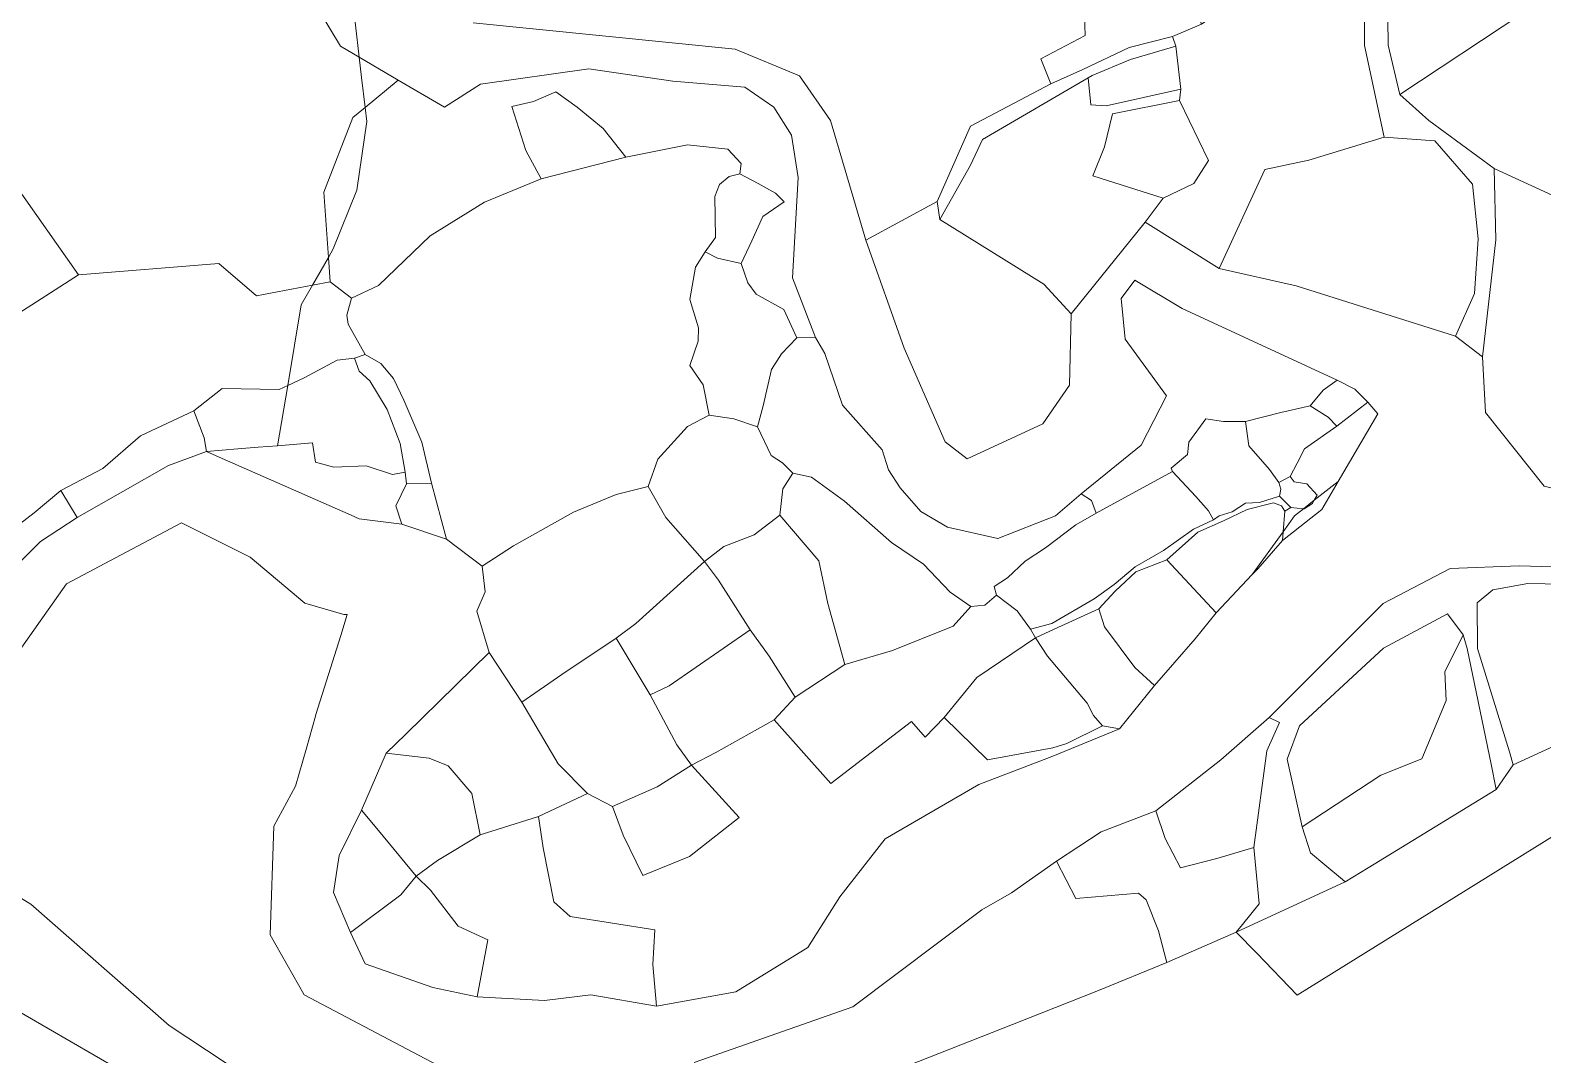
# Model space of a CAD drawing. Header units: metres. Extents: x 542555 to 550520, y 1840485 to 1846995.
# Drawn here: x 546544 to 546761.7, y 1842287.8 to 1842435 of the extents above; entities that cross this region are included whole.
import ezdxf

# ---------------------------------------------------------------- set-up
doc = ezdxf.new("R2010")
doc.units = ezdxf.units.M
doc.header["$MEASUREMENT"] = 0
doc.layers.add('Level 30', color=7, linetype='Continuous', lineweight=0)

msp = doc.modelspace()

# ---------------------------------------------------------------- linework, layer by layer
at = {"layer": 'Level 30', "color": 7, "linetype": 'Continuous', "lineweight": 0, "flags": 128}
for points in [[(546766.05, 1842499.25), (546756.76, 1842482.95), (546753.16, 1842475.53), (546739.21, 1842447.99), (546739.41, 1842432.9), (546741.08, 1842425.83), (546745.26, 1842422.08), (546754.67, 1842415.19), (546754.9, 1842404.9), (546752.97, 1842388.1), (546749.09, 1842391.09), (546751.84, 1842397.19), (546752.35, 1842405.08), (546751.54, 1842412.93), (546746.12, 1842419.16), (546738.84, 1842419.67), (546736, 1842432.84), (546735.95, 1842448.8), (546744.43, 1842463.6), (546750.47, 1842475.71), (546752.39, 1842476.07), (546755.55, 1842483.12), (546765.34, 1842499.81)], [(546582.82, 1842442.47), (546588.7, 1842432.78), (546591.3664, 1842431.1969), (546591.7, 1842428.26), (546592.2169, 1842423.9685), (546590.44, 1842422.51), (546586.27, 1842411.75), (546586.27, 1842411.75), (546586.9309, 1842402.3885), (546584.6397, 1842398.385), (546576.59, 1842396.88), (546571.17, 1842401.54), (546550.99, 1842399.88), (546531.39, 1842427.71)], [(546541.9, 1842357.94), (546545.52, 1842361.56), (546550.81, 1842364.98), (546563.92, 1842372.49), (546569.39, 1842374.5), (546571.2328, 1842373.6864), (546590.1923, 1842365.3156), (546591.36, 1842364.8), (546597.49, 1842364.03), (546603.92, 1842361.86), (546609.06, 1842358.01), (546609.47, 1842354.31), (546608.27, 1842351.51), (546610.08, 1842345.6), (546598.07, 1842333.85), (546595.26, 1842331.13), (546591.69, 1842322.91), (546588.51, 1842316.42), (546587.68, 1842311.1), (546590.12, 1842305.33), (546592.21, 1842300.84), (546601.94, 1842297.42), (546608.34, 1842296.09), (546618.05, 1842295.55), (546624.69, 1842296.37), (546634.14, 1842294.76), (546645.55, 1842296.81), (546655.9, 1842303.17), (546660.54, 1842310.48), (546667.05, 1842318.79), (546680.5, 1842326.59), (546690.91, 1842330.58), (546699.6797, 1842334.1785), (546700.78, 1842334.63), (546704.7796, 1842339.5777), (546705.8, 1842340.84), (546711.64, 1842347.55), (546714.65, 1842351.31), (546719.8654, 1842356.8215), (546720.64, 1842357.64), (546724.2, 1842361.68), (546729.85, 1842366.15), (546732.1975, 1842370.1605), (546737.91, 1842379.92), (546736.49, 1842381.59), (546734.64, 1842383.44), (546732.06, 1842384.73), (546709.76, 1842395.05), (546702.98, 1842399.11), (546701.01, 1842396.48), (546701.58, 1842390.65), (546707.54, 1842382.47), (546703.87, 1842375.41), (546695.22, 1842368.39), (546691.53, 1842365.25), (546683.25, 1842361.96), (546675.99, 1842363.59), (546672.17, 1842365.88), (546669.2, 1842369.25), (546667.53, 1842371.87), (546666.62, 1842374.71), (546660.89, 1842381.14), (546658.37, 1842388.59), (546657.02, 1842390.88), (546653.72, 1842399.44), (546654.51, 1842413.9), (546653.56, 1842419.95), (546651.03, 1842423.98), (546646.86, 1842426.86), (546636.51, 1842427.71), (546624.39, 1842429.49), (546608.84, 1842427.29), (546603.62, 1842424.01), (546596.97, 1842427.87), (546591.3664, 1842431.1969), (546590.32, 1842440.41)], [(546695.7, 1842437.19), (546695.81, 1842434.29), (546689.46, 1842430.96), (546690.89, 1842427.36), (546679.34, 1842421.28), (546674.52, 1842410.41), (546664.28, 1842404.87), (546659.19, 1842422.07), (546654.71, 1842428.49), (546645.47, 1842432.35), (546607.77, 1842436.1)], [(546607.77, 1842436.1), (546645.47, 1842432.35), (546654.71, 1842428.49), (546659.19, 1842422.07), (546664.28, 1842404.87), (546669.77, 1842389.35), (546675.67, 1842375.9), (546678.86, 1842373.43), (546689.71, 1842378.47), (546693.57, 1842384), (546693.79, 1842394.3), (546704.46, 1842407.48), (546715.11, 1842400.78), (546726.16, 1842398.32), (546749.09, 1842391.09), (546752.97, 1842388.1), (546753.42, 1842380.07), (546761.87, 1842369.5)], [(546531.39, 1842427.71), (546550.99, 1842399.88), (546536.33, 1842390.5)], [(546945.27, 1842374.09), (546918.53, 1842386.15), (546885.12, 1842400.28), (546877.99, 1842397.21), (546866.7, 1842389.79), (546865.01, 1842388.5579), (546853.45, 1842380.13), (546840.54, 1842370.86), (546800.43, 1842356.82), (546758.28, 1842358.04), (546748.34, 1842357.66), (546738.68, 1842352.61), (546722.3, 1842336.24), (546715.33, 1842330.15), (546706, 1842322.82), (546698.1, 1842319.78), (546691.68, 1842315.6), (546685.23, 1842311.05), (546680.96, 1842308.59), (546662.39, 1842294.64), (546639.58, 1842286.64)], [(546580.29, 1842281.24), (546564.05, 1842291.98), (546544.1, 1842309.39), (546527.64, 1842319.37), (546534.8, 1842325.53), (546538.24, 1842330.75), (546538.09, 1842339.7), (546549.27, 1842355.46), (546565.82, 1842364.23), (546575.7, 1842359.31), (546583.53, 1842352.66), (546589.15, 1842351.07), (546589.6454, 1842351.0311), (546588.74, 1842348.03), (546585.1363, 1842336.6592), (546585.07, 1842336.45), (546583.7668, 1842331.8506), (546582.2182, 1842326.3849), (546579.09, 1842320.64), (546578.58, 1842305.01), (546583.46, 1842296.37), (546607.83, 1842283.5)], [(546607.83, 1842283.5), (546583.46, 1842296.37), (546578.58, 1842305.01), (546579.09, 1842320.64), (546582.2182, 1842326.3849), (546583.7668, 1842331.8506), (546585.07, 1842336.45), (546585.1363, 1842336.6592), (546588.74, 1842348.03), (546589.6454, 1842351.0311), (546589.15, 1842351.07), (546583.53, 1842352.66), (546575.7, 1842359.31), (546565.82, 1842364.23), (546549.27, 1842355.46), (546538.09, 1842339.7)], [(546784.36, 1842355.03), (546759.52, 1842355.53), (546754.48, 1842354.6), (546752.22, 1842352.74), (546752.27, 1842346.18), (546756.8479, 1842331.2819), (546757.42, 1842329.42), (546754.97, 1842325.89), (546754.2116, 1842329.5536), (546750.77, 1842346.18), (546750.19, 1842348.14), (546747.93, 1842351.13), (546738.73, 1842346.2), (546726.64, 1842335.02), (546724.88, 1842330.25), (546727.02, 1842320.52), (546728.23, 1842316.78), (546730.3138, 1842315.0412), (546732.82, 1842312.95), (546733.24, 1842312.6), (546717.55, 1842305.38), (546718.45, 1842306.49), (546720.85, 1842309.43), (546720.8441, 1842309.4945), (546720.11, 1842317.53), (546721.98, 1842331.46), (546723.77, 1842335.51), (546722.3, 1842336.24), (546738.68, 1842352.61), (546748.34, 1842357.66), (546758.28, 1842358.04), (546800.43, 1842356.82)], [(546766.86, 1842321.46), (546726.32, 1842296.32), (546720.4979, 1842302.3346), (546717.55, 1842305.38), (546733.24, 1842312.6), (546736.55, 1842314.63), (546754.97, 1842325.89), (546757.42, 1842329.42), (546774.22, 1842337.13)], [(546639.58, 1842286.64), (546662.39, 1842294.64), (546680.96, 1842308.59), (546685.23, 1842311.05), (546691.68, 1842315.6), (546691.68, 1842315.6), (546694.48, 1842310.21), (546703.47, 1842310.98), (546704.58, 1842310.01), (546706.35, 1842305.59), (546707.1769, 1842302.4523), (546707.42, 1842301.53), (546707.55, 1842301.02), (546697.72, 1842296.97), (546685.34, 1842292.1), (546667.35, 1842285.02)]]:
    msp.add_lwpolyline(points, dxfattribs=at)
for points in [[(546758.79, 1842437.52), (546741.08, 1842425.83), (546739.41, 1842432.9), (546739.21, 1842447.99), (546753.16, 1842475.53), (546756.1, 1842474.16), (546757.63, 1842474.85), (546759.12, 1842474.12), (546760.95, 1842475.89), (546762.41, 1842474.95), (546762.13, 1842473.26), (546759.76, 1842469.54), (546762.93, 1842467.33), (546765.09, 1842469.66), (546767.45, 1842466.43), (546770.33, 1842460.34), (546773.61, 1842456.74), (546772.76, 1842454.64), (546774.75, 1842451.69), (546773.59, 1842448.83), (546769.41, 1842440.54), (546758.79, 1842437.52)], [(546590.27, 1842453.82), (546596.2435, 1842458.6496), (546595.38, 1842457.54), (546591.23, 1842449.85), (546590.32, 1842440.41), (546591.3664, 1842431.1969), (546588.7, 1842432.78), (546582.82, 1842442.47), (546584.6, 1842446.44), (546590.27, 1842453.82)], [(546712.58, 1842435.93), (546708.38, 1842434.17), (546702.14, 1842432.56), (546695.48, 1842429.4), (546690.89, 1842427.36), (546689.46, 1842430.96), (546695.81, 1842434.29), (546695.7, 1842437.19), (546694.55, 1842441.25), (546693.04, 1842454.43), (546693.08, 1842458.12), (546701.08, 1842458.04), (546706.62, 1842458.4), (546706.78, 1842455.26), (546708.37, 1842446.65), (546712.58, 1842435.93)], [(546763.1, 1842411.29), (546754.67, 1842415.19), (546745.26, 1842422.08), (546741.08, 1842425.83), (546758.79, 1842437.52), (546769.41, 1842440.54), (546773.59, 1842448.83), (546774.75, 1842451.69), (546775.7, 1842450.6), (546779.47, 1842446.37), (546783.94, 1842443.99), (546789.35, 1842440.03), (546793.29, 1842438.04), (546793.71, 1842437.8), (546795.41, 1842430.48), (546802.58, 1842411.27), (546797.44, 1842410.43), (546781.16, 1842409.26), (546768.61, 1842409.83), (546763.1, 1842411.29)], [(546721.69, 1842415.03), (546715.11, 1842400.78), (546704.46, 1842407.48), (546707.02, 1842410.93), (546711.45, 1842413.01), (546713.58, 1842416.31), (546709.41, 1842424.94), (546709.57, 1842426.58), (546708.85, 1842432.76), (546708.38, 1842434.17), (546712.58, 1842435.93), (546725.93, 1842444.92), (546734.3, 1842448.22), (546735.95, 1842448.8), (546736, 1842432.84), (546738.84, 1842419.67), (546728.02, 1842416.38), (546721.69, 1842415.03)], [(546708.38, 1842434.17), (546708.85, 1842432.76), (546702.35, 1842430.85), (546696.81, 1842428.53), (546696.23, 1842428.19), (546681.05, 1842419.36), (546679.3, 1842415.64), (546674.92, 1842407.82), (546674.52, 1842410.41), (546679.34, 1842421.28), (546690.89, 1842427.36), (546695.48, 1842429.4), (546702.14, 1842432.56), (546708.38, 1842434.17)], [(546591.3664, 1842431.1969), (546596.97, 1842427.87), (546592.2169, 1842423.9685), (546591.7, 1842428.26), (546591.3664, 1842431.1969)], [(546708.85, 1842432.76), (546709.57, 1842426.58), (546698.85, 1842424.2), (546696.64, 1842424.34), (546696.23, 1842428.19), (546696.81, 1842428.53), (546702.35, 1842430.85), (546708.85, 1842432.76)], [(546657.02, 1842390.88), (546654.34, 1842390.83), (546652.44, 1842394.91), (546648.5, 1842397.1), (546647.29, 1842398.74), (546646.31, 1842401.53), (546647.84, 1842404.78), (546649.42, 1842408.28), (546652.5, 1842410.36), (546651.26, 1842411.65), (546648.75, 1842413.04), (546646.13, 1842414.42), (546646.33, 1842415.89), (546644.4, 1842417.94), (546638.58, 1842418.58), (546629.75, 1842416.82), (546626.47, 1842420.91), (546622.74, 1842423.98), (546619.64, 1842426.18), (546616.45, 1842424.83), (546613.32, 1842424.07), (546615.36, 1842417.75), (546617.57, 1842413.71), (546609.4, 1842410.35), (546601.59, 1842405.48), (546594.15, 1842398.37), (546590.24, 1842396.51), (546587.18, 1842398.86), (546586.9309, 1842402.3885), (546587.63, 1842403.61), (546591.02, 1842412.07), (546592.46, 1842421.95), (546592.2169, 1842423.9685), (546596.97, 1842427.87), (546603.62, 1842424.01), (546608.84, 1842427.29), (546624.39, 1842429.49), (546636.51, 1842427.71), (546646.86, 1842426.86), (546651.03, 1842423.98), (546653.56, 1842419.95), (546654.51, 1842413.9), (546653.72, 1842399.44), (546657.02, 1842390.88)], [(546696.23, 1842428.19), (546696.64, 1842424.34), (546698.85, 1842424.2), (546709.57, 1842426.58), (546709.41, 1842424.94), (546699.73, 1842423.04), (546698.58, 1842418.29), (546696.94, 1842414.12), (546707.02, 1842410.93), (546704.46, 1842407.48), (546693.79, 1842394.3), (546689.86, 1842398.53), (546674.92, 1842407.82), (546679.3, 1842415.64), (546681.05, 1842419.36), (546696.23, 1842428.19)], [(546629.75, 1842416.82), (546617.57, 1842413.71), (546615.36, 1842417.75), (546613.32, 1842424.07), (546616.45, 1842424.83), (546619.64, 1842426.18), (546622.74, 1842423.98), (546626.47, 1842420.91), (546629.75, 1842416.82)], [(546709.41, 1842424.94), (546713.58, 1842416.31), (546711.45, 1842413.01), (546707.02, 1842410.93), (546696.94, 1842414.12), (546698.58, 1842418.29), (546699.73, 1842423.04), (546709.41, 1842424.94)], [(546592.2169, 1842423.9685), (546592.46, 1842421.95), (546591.02, 1842412.07), (546587.63, 1842403.61), (546586.9309, 1842402.3885), (546586.27, 1842411.75), (546590.44, 1842422.51), (546592.2169, 1842423.9685)], [(546629.75, 1842416.82), (546638.58, 1842418.58), (546644.4, 1842417.94), (546646.33, 1842415.89), (546646.13, 1842414.42), (546644.62, 1842414.01), (546643.23, 1842412.86), (546642.53, 1842411.17), (546642.63, 1842405.27), (546641.16, 1842403.21), (546639.76, 1842401), (546638.94, 1842396.33), (546640.17, 1842392.29), (546640.15, 1842390.34), (546638.94, 1842386.83), (546640.85, 1842384.05), (546641.7, 1842379.69), (546638.61, 1842378.07), (546634.35, 1842373.38), (546632.95, 1842369.44), (546628.35, 1842368.28), (546622.18, 1842365.74), (546613.55, 1842360.92), (546609.06, 1842358.01), (546603.92, 1842361.86), (546601.77, 1842369.93), (546600.36, 1842375.82), (546597.8, 1842381.87), (546596.31, 1842384.99), (546594.46, 1842387.16), (546592.25, 1842388.45), (546589.8, 1842392.79), (546589.61, 1842394.09), (546590.24, 1842396.51), (546594.15, 1842398.37), (546601.59, 1842405.48), (546609.4, 1842410.35), (546617.57, 1842413.71), (546629.75, 1842416.82)], [(546752.35, 1842405.08), (546751.84, 1842397.19), (546749.09, 1842391.09), (546726.16, 1842398.32), (546715.11, 1842400.78), (546721.69, 1842415.03), (546728.02, 1842416.38), (546738.84, 1842419.67), (546746.12, 1842419.16), (546751.54, 1842412.93), (546752.35, 1842405.08)], [(546647.84, 1842404.78), (546646.31, 1842401.53), (546642.94, 1842402.28), (546641.16, 1842403.21), (546642.63, 1842405.27), (546642.53, 1842411.17), (546643.23, 1842412.86), (546644.62, 1842414.01), (546646.13, 1842414.42), (546648.75, 1842413.04), (546651.26, 1842411.65), (546652.5, 1842410.36), (546649.42, 1842408.28), (546647.84, 1842404.78)], [(546835.66, 1842382.36), (546803.5368, 1842366.5469), (546803.1598, 1842366.446), (546784.28, 1842366.03), (546771.37, 1842367.1), (546761.87, 1842369.5), (546753.42, 1842380.07), (546752.97, 1842388.1), (546754.9, 1842404.9), (546754.67, 1842415.19), (546763.1, 1842411.29), (546768.61, 1842409.83), (546781.16, 1842409.26), (546797.44, 1842410.43), (546802.58, 1842411.27), (546806.08, 1842402.45), (546813.39, 1842397.63), (546823.33, 1842402.12), (546829.11, 1842401.77), (546831.65, 1842393.45), (546834.99, 1842388.56), (546835.66, 1842382.36)], [(546674.92, 1842407.82), (546689.86, 1842398.53), (546693.79, 1842394.3), (546693.57, 1842384), (546689.71, 1842378.47), (546678.86, 1842373.43), (546675.67, 1842375.9), (546669.77, 1842389.35), (546664.28, 1842404.87), (546674.52, 1842410.41), (546674.92, 1842407.82)], [(546646.31, 1842401.53), (546647.29, 1842398.74), (546648.5, 1842397.1), (546652.44, 1842394.91), (546654.34, 1842390.83), (546652.14, 1842388.54), (546650.71, 1842386.3), (546649.51, 1842381.05), (546648.66, 1842378.05), (546645.27, 1842379.2), (546641.7, 1842379.69), (546640.85, 1842384.05), (546638.94, 1842386.83), (546640.15, 1842390.34), (546640.17, 1842392.29), (546638.94, 1842396.33), (546639.76, 1842401), (546641.16, 1842403.21), (546642.94, 1842402.28), (546646.31, 1842401.53)], [(546550.99, 1842399.88), (546571.17, 1842401.54), (546576.59, 1842396.88), (546584.6397, 1842398.385), (546583.04, 1842395.59), (546581.0827, 1842383.9659), (546579.87, 1842383.4), (546571.67, 1842383.55), (546567.56, 1842380.33), (546559.9, 1842376.74), (546554.46, 1842372.03), (546548.45, 1842368.87), (546544.59, 1842365.67), (546539.28, 1842361.61), (546533.54, 1842369.97), (546536.33, 1842390.5), (546550.99, 1842399.88)], [(546587.18, 1842398.86), (546584.6397, 1842398.385), (546586.9309, 1842402.3885), (546587.18, 1842398.86)], [(546592.25, 1842388.45), (546590.68, 1842387.9), (546588.21, 1842387.64), (546583.47, 1842385.08), (546581.0827, 1842383.9659), (546583.04, 1842395.59), (546584.6397, 1842398.385), (546587.18, 1842398.86), (546590.24, 1842396.51), (546589.61, 1842394.09), (546589.8, 1842392.79), (546592.25, 1842388.45)], [(546730.04, 1842383.3), (546728.21, 1842381.05), (546723.96, 1842380.08), (546718.87, 1842378.79), (546715.71, 1842378.79), (546713.2, 1842379.2), (546710.72, 1842375.85), (546710.52, 1842374.05), (546708.17, 1842372.1), (546708.37, 1842371.63), (546697.39, 1842365.6), (546696.72, 1842367.42), (546695.22, 1842368.39), (546703.87, 1842375.41), (546707.54, 1842382.47), (546701.58, 1842390.65), (546701.01, 1842396.48), (546702.98, 1842399.11), (546709.76, 1842395.05), (546732.06, 1842384.73), (546730.04, 1842383.3)], [(546682.72, 1842355.08), (546683.08, 1842353.82), (546681.4, 1842352.41), (546679.38, 1842352.2), (546676.39, 1842354.28), (546672.57, 1842358.27), (546667.94, 1842361.4), (546661.17, 1842367.33), (546656.45, 1842370.81), (546653.77, 1842371.39), (546652.25, 1842372.86), (546650.63, 1842373.89), (546648.66, 1842378.05), (546649.51, 1842381.05), (546650.71, 1842386.3), (546652.14, 1842388.54), (546654.34, 1842390.83), (546657.02, 1842390.88), (546658.37, 1842388.59), (546660.89, 1842381.14), (546666.62, 1842374.71), (546667.53, 1842371.87), (546669.2, 1842369.25), (546672.17, 1842365.88), (546675.99, 1842363.59), (546683.25, 1842361.96), (546691.53, 1842365.25), (546695.22, 1842368.39), (546696.72, 1842367.42), (546697.39, 1842365.6), (546694.5, 1842363.95), (546690.13, 1842360.65), (546687.17, 1842358.72), (546684.63, 1842356.33), (546682.72, 1842355.08)], [(546584.66, 1842375.71), (546579.6253, 1842375.311), (546581.0827, 1842383.9659), (546583.47, 1842385.08), (546588.21, 1842387.64), (546590.68, 1842387.9), (546591.38, 1842386.06), (546592.92, 1842384.66), (546595.38, 1842380.52), (546597.27, 1842375.63), (546597.99, 1842371.53), (546596.16, 1842371.17), (546592.38, 1842372.42), (546587.73, 1842372.21), (546585.08, 1842372.95), (546584.66, 1842375.71)], [(546601.77, 1842369.93), (546598.16, 1842369.84), (546597.99, 1842371.53), (546597.27, 1842375.63), (546595.38, 1842380.52), (546592.92, 1842384.66), (546591.38, 1842386.06), (546590.68, 1842387.9), (546592.25, 1842388.45), (546594.46, 1842387.16), (546596.31, 1842384.99), (546597.8, 1842381.87), (546600.36, 1842375.82), (546601.77, 1842369.93)], [(546567.56, 1842380.33), (546571.67, 1842383.55), (546579.87, 1842383.4), (546581.0827, 1842383.9659), (546579.6253, 1842375.311), (546576.8123, 1842375.0881), (546573.9083, 1842374.858), (546569.39, 1842374.5), (546569.07, 1842376.45), (546567.56, 1842380.33)], [(546736.49, 1842381.59), (546732.01, 1842378.15), (546730.79, 1842379.43), (546728.21, 1842381.05), (546730.04, 1842383.3), (546732.06, 1842384.73), (546734.64, 1842383.44), (546736.49, 1842381.59)], [(546726.34, 1842372.8), (546725.32, 1842370.89), (546723.66, 1842370.02), (546722.32, 1842371.9), (546719.35, 1842375.29), (546718.87, 1842378.79), (546723.96, 1842380.08), (546728.21, 1842381.05), (546730.79, 1842379.43), (546732.01, 1842378.15), (546727.37, 1842374.85), (546726.34, 1842372.8)], [(546737.91, 1842379.92), (546732.1975, 1842370.1605), (546728.7903, 1842367.4727), (546729.22, 1842368.22), (546727.71, 1842369.85), (546725.91, 1842370.12), (546725.32, 1842370.89), (546726.34, 1842372.8), (546727.37, 1842374.85), (546732.01, 1842378.15), (546736.49, 1842381.59), (546737.91, 1842379.92)], [(546567.56, 1842380.33), (546569.07, 1842376.45), (546569.39, 1842374.5), (546563.92, 1842372.49), (546550.81, 1842364.98), (546548.45, 1842368.87), (546554.46, 1842372.03), (546559.9, 1842376.74), (546567.56, 1842380.33)], [(546648.66, 1842378.05), (546650.63, 1842373.89), (546652.25, 1842372.86), (546653.77, 1842371.39), (546652.3, 1842369.11), (546651.88, 1842365.32), (546648.2, 1842362.49), (546643.82, 1842360.84), (546641.03, 1842358.66), (546635.51, 1842365.01), (546632.95, 1842369.44), (546634.35, 1842373.38), (546638.61, 1842378.07), (546641.7, 1842379.69), (546645.27, 1842379.2), (546648.66, 1842378.05)], [(546723.66, 1842370.02), (546723.98, 1842369.07), (546723.78, 1842368.06), (546720.92, 1842367.17), (546718.87, 1842367.08), (546716.98, 1842365.79), (546715.09, 1842365.22), (546714.26, 1842364.68), (546713.54, 1842365.97), (546711.76, 1842368.04), (546708.37, 1842371.63), (546708.17, 1842372.1), (546710.52, 1842374.05), (546710.72, 1842375.85), (546713.2, 1842379.2), (546715.71, 1842378.79), (546718.87, 1842378.79), (546719.35, 1842375.29), (546722.32, 1842371.9), (546723.66, 1842370.02)], [(546597.99, 1842371.53), (546598.16, 1842369.84), (546596.63, 1842366.69), (546597.49, 1842364.03), (546591.36, 1842364.8), (546590.1923, 1842365.3156), (546571.2328, 1842373.6864), (546569.39, 1842374.5), (546573.9083, 1842374.858), (546576.8123, 1842375.0881), (546579.6253, 1842375.311), (546584.66, 1842375.71), (546585.08, 1842372.95), (546587.73, 1842372.21), (546592.38, 1842372.42), (546596.16, 1842371.17), (546597.99, 1842371.53)], [(546653.77, 1842371.39), (546656.45, 1842370.81), (546661.17, 1842367.33), (546667.94, 1842361.4), (546672.57, 1842358.27), (546676.39, 1842354.28), (546679.38, 1842352.2), (546676.83, 1842349.37), (546668.11, 1842345.86), (546661.25, 1842343.87), (546658.78, 1842352.63), (546657.5, 1842358.79), (546651.88, 1842365.32), (546652.3, 1842369.11), (546653.77, 1842371.39)], [(546691, 1842349.74), (546687.95, 1842348.95), (546686.04, 1842351.57), (546683.08, 1842353.82), (546682.72, 1842355.08), (546684.63, 1842356.33), (546687.17, 1842358.72), (546690.13, 1842360.65), (546694.5, 1842363.95), (546697.39, 1842365.6), (546708.37, 1842371.63), (546711.76, 1842368.04), (546713.54, 1842365.97), (546714.26, 1842364.68), (546711.42, 1842363.3), (546707.1, 1842360.24), (546703, 1842357.88), (546699.99, 1842355.37), (546697.09, 1842353.3), (546691, 1842349.74)], [(546729.22, 1842368.22), (546728.7903, 1842367.4727), (546727.2364, 1842366.2469), (546725.4, 1842366.42), (546725.39, 1842366.43), (546723.78, 1842368.06), (546723.98, 1842369.07), (546723.66, 1842370.02), (546725.32, 1842370.89), (546725.91, 1842370.12), (546727.71, 1842369.85), (546729.22, 1842368.22)], [(546732.1975, 1842370.1605), (546729.85, 1842366.15), (546724.2, 1842361.68), (546724.299, 1842362.9456), (546725.96, 1842365.24), (546727.2364, 1842366.2469), (546727.31, 1842366.24), (546728.53, 1842367.02), (546728.7903, 1842367.4727), (546732.1975, 1842370.1605)], [(546548.45, 1842368.87), (546550.81, 1842364.98), (546545.52, 1842361.56), (546541.9, 1842357.94), (546535.42, 1842351.32), (546530.93, 1842346.53), (546528.78, 1842347.99), (546530.79, 1842350.76), (546539.28, 1842361.61), (546544.59, 1842365.67), (546548.45, 1842368.87)], [(546601.77, 1842369.93), (546603.92, 1842361.86), (546597.49, 1842364.03), (546596.63, 1842366.69), (546598.16, 1842369.84), (546601.77, 1842369.93)], [(546631.19, 1842349.75), (546628.32, 1842347.63), (546620.51, 1842342.44), (546614.76, 1842338.45), (546610.08, 1842345.6), (546608.27, 1842351.51), (546609.47, 1842354.31), (546609.06, 1842358.01), (546613.55, 1842360.92), (546622.18, 1842365.74), (546628.35, 1842368.28), (546632.95, 1842369.44), (546635.51, 1842365.01), (546641.03, 1842358.66), (546631.19, 1842349.75)], [(546723.78, 1842368.06), (546725.39, 1842366.43), (546725.4, 1842366.42), (546724.53, 1842365.9), (546724.06, 1842366.69), (546722.9, 1842367.09), (546719.13, 1842366.13), (546715.7, 1842364.51), (546712.05, 1842362.87), (546707.55, 1842358.91), (546703.1, 1842357.18), (546700.15, 1842354.4), (546697.79, 1842351.88), (546691.35, 1842348.96), (546688.65, 1842347.68), (546687.95, 1842348.95), (546691, 1842349.74), (546697.09, 1842353.3), (546699.99, 1842355.37), (546703, 1842357.88), (546707.1, 1842360.24), (546711.42, 1842363.3), (546714.26, 1842364.68), (546715.09, 1842365.22), (546716.98, 1842365.79), (546718.87, 1842367.08), (546720.92, 1842367.17), (546723.78, 1842368.06)], [(546724.53, 1842365.9), (546724.299, 1842362.9456), (546719.8654, 1842356.8215), (546714.65, 1842351.31), (546707.55, 1842358.91), (546712.05, 1842362.87), (546715.7, 1842364.51), (546719.13, 1842366.13), (546722.9, 1842367.09), (546724.06, 1842366.69), (546724.53, 1842365.9)], [(546725.4, 1842366.42), (546727.2364, 1842366.2469), (546725.96, 1842365.24), (546724.299, 1842362.9456), (546724.53, 1842365.9), (546725.4, 1842366.42)], [(546727.31, 1842366.24), (546727.2364, 1842366.2469), (546728.7903, 1842367.4727), (546728.53, 1842367.02), (546727.31, 1842366.24)], [(546661.25, 1842343.87), (546654.08, 1842339.17), (546650.33, 1842345.06), (546647.61, 1842348.86), (546643.05, 1842356.01), (546641.03, 1842358.66), (546643.82, 1842360.84), (546648.2, 1842362.49), (546651.88, 1842365.32), (546657.5, 1842358.79), (546658.78, 1842352.63), (546661.25, 1842343.87)], [(546724.299, 1842362.9456), (546724.2, 1842361.68), (546720.64, 1842357.64), (546719.8654, 1842356.8215), (546724.299, 1842362.9456)], [(546635.98, 1842340.81), (546633.25, 1842339.51), (546628.32, 1842347.63), (546631.19, 1842349.75), (546641.03, 1842358.66), (546643.05, 1842356.01), (546647.61, 1842348.86), (546635.98, 1842340.81)], [(546707.55, 1842358.91), (546714.65, 1842351.31), (546711.64, 1842347.55), (546705.8, 1842340.84), (546702.96, 1842343.42), (546698.59, 1842349.26), (546697.79, 1842351.88), (546700.15, 1842354.4), (546703.1, 1842357.18), (546707.55, 1842358.91)], [(546784.36, 1842355.03), (546796.5514, 1842352.2005), (546797.76, 1842351.92), (546792.65, 1842348.78), (546774.22, 1842337.13), (546757.42, 1842329.42), (546756.8479, 1842331.2819), (546752.27, 1842346.18), (546752.22, 1842352.74), (546754.48, 1842354.6), (546759.52, 1842355.53), (546784.36, 1842355.03)], [(546687.95, 1842348.95), (546688.65, 1842347.68), (546680.22, 1842342.01), (546675.53, 1842336.24), (546672.78, 1842333.43), (546670.81, 1842335.67), (546659.21, 1842326.73), (546651.09, 1842335.89), (546654.08, 1842339.17), (546661.25, 1842343.87), (546668.11, 1842345.86), (546676.83, 1842349.37), (546679.38, 1842352.2), (546681.4, 1842352.41), (546683.08, 1842353.82), (546686.04, 1842351.57), (546687.95, 1842348.95)], [(546704.7796, 1842339.5777), (546700.78, 1842334.63), (546700.2351, 1842334.7234), (546698.33, 1842335.05), (546697.02, 1842336.52), (546696.11, 1842338.29), (546690.39, 1842345.07), (546688.65, 1842347.68), (546691.35, 1842348.96), (546697.79, 1842351.88), (546698.59, 1842349.26), (546702.96, 1842343.42), (546705.8, 1842340.84), (546704.7796, 1842339.5777)], [(546738.38, 1842327.97), (546727.02, 1842320.52), (546724.88, 1842330.25), (546726.64, 1842335.02), (546738.73, 1842346.2), (546747.93, 1842351.13), (546750.19, 1842348.14), (546747.56, 1842342.79), (546747.78, 1842338.69), (546744.26, 1842330.31), (546738.38, 1842327.97)], [(546654.08, 1842339.17), (546651.09, 1842335.89), (546642.7, 1842331.19), (546639.18, 1842329.4), (546637.06, 1842332.31), (546633.25, 1842339.51), (546635.98, 1842340.81), (546647.61, 1842348.86), (546650.33, 1842345.06), (546654.08, 1842339.17)], [(546634.24, 1842326.26), (546627.8, 1842323.44), (546624.21, 1842325.3), (546620.01, 1842329.56), (546614.76, 1842338.45), (546620.51, 1842342.44), (546628.32, 1842347.63), (546633.25, 1842339.51), (546637.06, 1842332.31), (546639.18, 1842329.4), (546634.24, 1842326.26)], [(546681.75, 1842330.14), (546675.53, 1842336.24), (546680.22, 1842342.01), (546688.65, 1842347.68), (546690.39, 1842345.07), (546696.11, 1842338.29), (546697.02, 1842336.52), (546698.33, 1842335.05), (546693.16, 1842332.51), (546691.17, 1842331.87), (546681.75, 1842330.14)], [(546750.77, 1842346.18), (546754.2116, 1842329.5536), (546754.97, 1842325.89), (546736.55, 1842314.63), (546733.24, 1842312.6), (546732.82, 1842312.95), (546730.3138, 1842315.0412), (546728.23, 1842316.78), (546727.02, 1842320.52), (546738.38, 1842327.97), (546744.26, 1842330.31), (546747.78, 1842338.69), (546747.56, 1842342.79), (546750.19, 1842348.14), (546750.77, 1842346.18)], [(546624.21, 1842325.3), (546617.17, 1842322.02), (546608.79, 1842319.37), (546607.59, 1842325.3), (546604.18, 1842329.29), (546601.43, 1842330.4), (546595.26, 1842331.13), (546598.07, 1842333.85), (546610.08, 1842345.6), (546614.76, 1842338.45), (546620.01, 1842329.56), (546624.21, 1842325.3)], [(546690.91, 1842330.58), (546680.5, 1842326.59), (546667.05, 1842318.79), (546660.54, 1842310.48), (546655.9, 1842303.17), (546645.55, 1842296.81), (546634.14, 1842294.76), (546633.61, 1842300.72), (546633.91, 1842305.69), (546621.74, 1842307.64), (546619.36, 1842309.76), (546617.83, 1842317.51), (546617.17, 1842322.02), (546624.21, 1842325.3), (546627.8, 1842323.44), (546629.34, 1842319.32), (546632.17, 1842313.54), (546638.87, 1842316.26), (546646.04, 1842321.84), (546639.18, 1842329.4), (546642.7, 1842331.19), (546651.09, 1842335.89), (546659.21, 1842326.73), (546670.81, 1842335.67), (546672.78, 1842333.43), (546675.53, 1842336.24), (546681.75, 1842330.14), (546691.17, 1842331.87), (546693.16, 1842332.51), (546698.33, 1842335.05), (546700.2351, 1842334.7234), (546700.78, 1842334.63), (546699.6797, 1842334.1785), (546690.91, 1842330.58)], [(546723.77, 1842335.51), (546721.98, 1842331.46), (546720.11, 1842317.53), (546714.78, 1842315.95), (546709.53, 1842314.61), (546707.32, 1842318.86), (546706, 1842322.82), (546715.33, 1842330.15), (546722.3, 1842336.24), (546723.77, 1842335.51)], [(546595.26, 1842331.13), (546601.43, 1842330.4), (546604.18, 1842329.29), (546607.59, 1842325.3), (546608.79, 1842319.37), (546602.65, 1842315.66), (546599.56, 1842313.45), (546594.15, 1842320), (546591.69, 1842322.91), (546595.26, 1842331.13)], [(546639.18, 1842329.4), (546646.04, 1842321.84), (546638.87, 1842316.26), (546632.17, 1842313.54), (546629.34, 1842319.32), (546627.8, 1842323.44), (546634.24, 1842326.26), (546639.18, 1842329.4)], [(546591.69, 1842322.91), (546594.15, 1842320), (546599.56, 1842313.45), (546597.38, 1842310.76), (546590.12, 1842305.33), (546587.68, 1842311.1), (546588.51, 1842316.42), (546591.69, 1842322.91)], [(546720.8441, 1842309.4945), (546720.85, 1842309.43), (546718.45, 1842306.49), (546717.55, 1842305.38), (546707.55, 1842301.02), (546707.42, 1842301.53), (546707.1769, 1842302.4523), (546706.35, 1842305.59), (546704.58, 1842310.01), (546703.47, 1842310.98), (546694.48, 1842310.21), (546691.68, 1842315.6), (546698.1, 1842319.78), (546706, 1842322.82), (546707.32, 1842318.86), (546709.53, 1842314.61), (546714.78, 1842315.95), (546720.11, 1842317.53), (546720.8441, 1842309.4945)], [(546617.17, 1842322.02), (546617.83, 1842317.51), (546619.36, 1842309.76), (546621.74, 1842307.64), (546633.91, 1842305.69), (546633.61, 1842300.72), (546634.14, 1842294.76), (546624.69, 1842296.37), (546618.05, 1842295.55), (546608.34, 1842296.09), (546609.87, 1842304.26), (546605.62, 1842306.24), (546601.62, 1842311.43), (546599.56, 1842313.45), (546602.65, 1842315.66), (546608.79, 1842319.37), (546617.17, 1842322.02)], [(546609.87, 1842304.26), (546608.34, 1842296.09), (546601.94, 1842297.42), (546592.21, 1842300.84), (546590.12, 1842305.33), (546597.38, 1842310.76), (546599.56, 1842313.45), (546601.62, 1842311.43), (546605.62, 1842306.24), (546609.87, 1842304.26)], [(546528.33, 1842272.13), (546527.31, 1842271.52), (546520.66, 1842274.14), (546520.73, 1842274.33), (546523.54, 1842281.52), (546523.61, 1842281.69), (546516.14, 1842285.31), (546516.75, 1842288.86), (546518.97, 1842292.66), (546525.63, 1842288.69), (546532.7593, 1842298.3959), (546533.35, 1842299.2), (546559.84, 1842283.85), (546553.2014, 1842281.932), (546537.55, 1842277.41), (546536.58, 1842277.13), (546528.33, 1842272.13)]]:
    msp.add_lwpolyline(points, close=True, dxfattribs=at)

doc.saveas('drawing.dxf')
